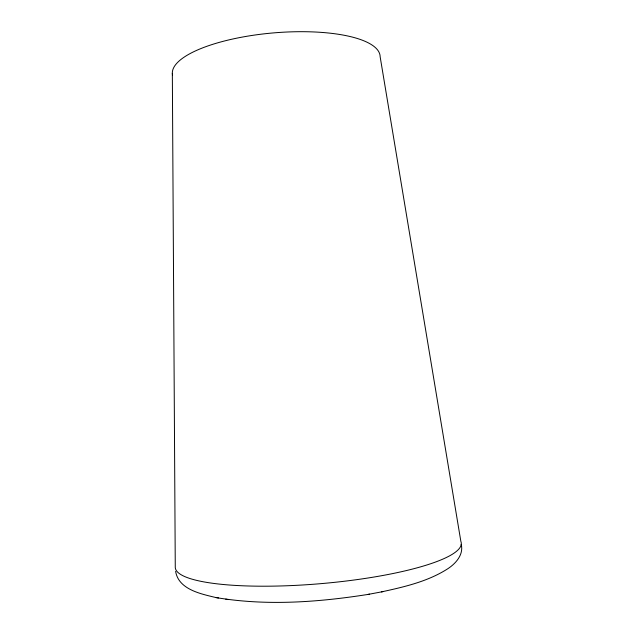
<?xml version="1.0" encoding="UTF-8"?>
<svg xmlns="http://www.w3.org/2000/svg" width="634" height="634" viewBox="0 0 634 634"><rect width="100%" height="100%" fill="white"/><g stroke="black" fill="none" stroke-linecap="round" stroke-linejoin="round"><path stroke-width="0.95" d="M381.446 591.902C404.31 586.91 427.942 581.521 447.881 568.69C455.798 563.491 463.795 554.631 461.243 544.392M175.618 571.361C178.59 589.533 200.78 593.844 215.742 597.521C266.153 606.072 317.896 602.3 368.14 594.407L369.511 594.145M368.14 594.407L383.198 591.57M215.742 597.521L218.468 597.973M225.759 599.162L228.256 599.582M172.337 73.385L175.269 566.891A143.522 28.403 -4.9 0 0 323.213 583.446A143.522 28.403 -4.9 0 0 460.863 541.412L380.138 56.703A104.253 32.16 -4.9 0 0 272.58 32.984A104.253 32.16 -4.9 0 0 172.543 75.066"/></g></svg>
